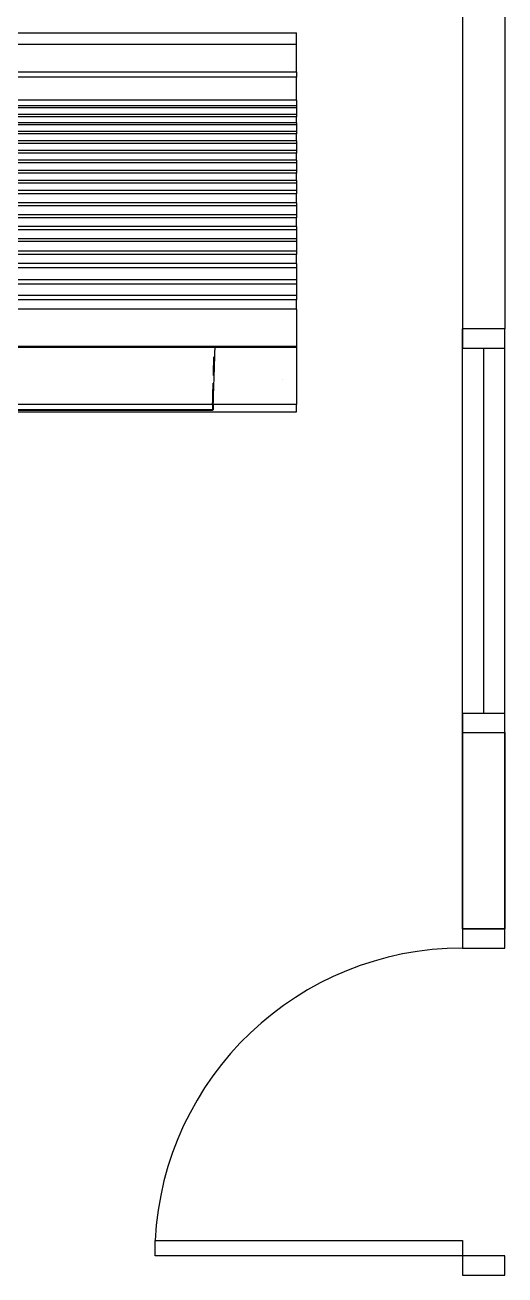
# Model space of a CAD drawing. Header units: inches. Extents: x -86408137 to 595769, y 1041006 to 3160331.
# Drawn here: x 399126 to 400373, y 1069224 to 1072474 of the extents above; entities that cross this region are included whole.
import ezdxf

# ---------------------------------------------------------------- set-up
doc = ezdxf.new("R2010")
doc.units = ezdxf.units.IN
doc.header["$MEASUREMENT"] = 0
for name, color, linetype in [('DOOR', 2, 'Continuous'), ('Edges', 7, 'Continuous'), ('partition', 8, 'Continuous'), ('WIN', 9, 'Continuous')]:
    doc.layers.add(name, color=color, linetype=linetype)

# ---------------------------------------------------------------- blocks, each defined once
blk = doc.blocks.new('dr16')
at = {"layer": 'DOOR', "color": 1}
blk.add_line((-2409712.2, -909070.8), (-2409602.2, -909070.8), dxfattribs=at)
for points in [[(-2409712.2, -909070.8), (-2409602.2, -909070.8), (-2409602.2, -909020.8), (-2409712.2, -909020.8)], [(-2410511.2, -909830.8), (-2409712.2, -909830.8), (-2409712.2, -909870.8), (-2410511.2, -909870.8)], [(-2409712.2, -909920.8), (-2409602.2, -909920.8), (-2409602.2, -909870.8), (-2409712.2, -909870.8)]]:
    blk.add_lwpolyline(points, close=True, dxfattribs=at)
at = {"layer": 'DOOR', "color": 9}
blk.add_arc((-2409712.2, -909870.8), 800, 90, 177.134, dxfattribs=at)
blk = doc.blocks.new('air con')
at = {"layer": 'Edges'}
for p, q in [((71.402, 41.898), (152.402, 41.898)), ((152.402, 41.095), (152.402, 41.898)), ((71.402, 41.095), (152.402, 41.095)), ((152.402, 39.122), (152.402, 41.095)), ((71.402, 39.122), (152.402, 39.122)), ((152.402, 38.724), (71.402, 38.724)), ((152.402, 39.122), (152.402, 38.724)), ((152.402, 37.092), (152.402, 38.724)), ((152.402, 37.092), (71.402, 37.092)), ((152.402, 36.701), (71.402, 36.701)), ((152.402, 36.542), (71.402, 36.542)), ((152.402, 37.092), (152.402, 36.701)), ((152.402, 36.701), (152.402, 36.542)), ((152.402, 36.542), (152.402, 36.078)), ((152.402, 36.078), (71.402, 36.078)), ((152.402, 35.914), (71.402, 35.914)), ((152.402, 36.078), (152.402, 35.914)), ((152.402, 35.493), (152.402, 35.914)), ((152.402, 35.493), (71.402, 35.493)), ((152.402, 35.34), (71.402, 35.34)), ((152.402, 34.877), (71.402, 34.877)), ((152.402, 35.493), (152.402, 35.34)), ((152.402, 35.34), (152.402, 34.877)), ((152.402, 34.877), (152.402, 34.709)), ((152.402, 34.709), (71.402, 34.709)), ((152.402, 34.207), (71.402, 34.207)), ((152.402, 34.022), (71.402, 34.022)), ((152.402, 34.207), (152.402, 34.709)), ((152.402, 34.207), (152.402, 34.022)), ((152.402, 34.022), (152.402, 33.51)), ((152.402, 33.51), (71.402, 33.51)), ((152.402, 33.335), (71.402, 33.335)), ((152.402, 33.51), (152.402, 33.335)), ((152.402, 32.826), (152.402, 33.335)), ((152.402, 32.826), (71.402, 32.826)), ((152.402, 32.625), (71.402, 32.625)), ((152.402, 32.098), (71.402, 32.098)), ((152.402, 32.826), (152.402, 32.625)), ((152.402, 32.625), (152.402, 32.098)), ((152.402, 32.098), (152.402, 31.911)), ((152.402, 31.911), (71.402, 31.911)), ((152.402, 31.378), (71.402, 31.378)), ((152.402, 31.189), (71.402, 31.189)), ((152.402, 31.378), (152.402, 31.911)), ((152.402, 31.378), (152.402, 31.189)), ((152.402, 31.189), (152.402, 30.654)), ((152.402, 30.654), (71.402, 30.654)), ((152.402, 30.439), (71.402, 30.439)), ((152.402, 30.654), (152.402, 30.439)), ((152.402, 29.791), (152.402, 30.439)), ((152.402, 29.791), (71.402, 29.791)), ((152.402, 29.562), (71.402, 29.562)), ((152.402, 29.791), (152.402, 29.562)), ((152.402, 29.562), (152.402, 28.935)), ((152.402, 28.935), (71.402, 28.935)), ((152.402, 28.714), (71.402, 28.714)), ((152.402, 28.935), (152.402, 28.714)), ((152.402, 28.092), (152.402, 28.714)), ((152.402, 28.092), (71.402, 28.092)), ((152.402, 27.871), (71.402, 27.871)), ((152.402, 28.092), (152.402, 27.871)), ((152.402, 27.871), (152.402, 27.226)), ((152.402, 27.226), (71.402, 27.226)), ((152.402, 27.024), (71.402, 27.024)), ((152.402, 27.226), (152.402, 27.024)), ((152.402, 27.024), (152.402, 26.349)), ((152.402, 26.349), (71.402, 26.349)), ((152.402, 26.117), (71.402, 26.117)), ((152.402, 26.349), (152.402, 26.117)), ((152.402, 25.469), (152.402, 26.117)), ((152.402, 25.469), (71.402, 25.469)), ((152.402, 25.162), (71.402, 25.162)), ((152.402, 25.469), (152.402, 25.162)), ((152.402, 25.162), (152.402, 24.304)), ((152.402, 24.304), (71.402, 24.304)), ((152.402, 24.304), (152.402, 24.002)), ((152.402, 24.002), (71.402, 24.002)), ((152.402, 23.184), (71.402, 23.184)), ((152.402, 24.002), (152.402, 23.184)), ((152.402, 23.184), (152.402, 22.883)), ((152.402, 22.883), (71.402, 22.883)), ((152.402, 22.213), (152.402, 22.883)), ((152.402, 22.213), (71.402, 22.213)), ((152.402, 22.213), (152.402, 19.568)), ((152.402, 19.568), (71.402, 19.568)), ((152.402, 19.493), (71.402, 19.493)), ((146.504, 18.391), (146.514, 18.752)), ((146.514, 18.752), (146.516, 18.813)), ((146.575, 18.687), (146.588, 19.085)), ((146.588, 19.085), (146.601, 19.493)), ((152.402, 19.568), (152.402, 19.493)), ((152.402, 19.493), (152.402, 15.42)), ((146.484, 17.685), (146.494, 18.035)), ((146.494, 18.035), (146.504, 18.391)), ((146.538, 17.558), (146.55, 17.923)), ((146.55, 17.923), (146.562, 18.299)), ((146.562, 18.299), (146.575, 18.687)), ((146.456, 16.673), (146.464, 16.956)), ((146.479, 17.503), (146.484, 17.685)), ((146.516, 16.869), (146.527, 17.206)), ((146.527, 17.206), (146.538, 17.558)), ((151.402, 17.184), (151.402, 17.175)), ((146.429, 15.722), (146.438, 16.032)), ((146.438, 16.032), (146.447, 16.349)), ((146.447, 16.349), (146.456, 16.673)), ((146.486, 15.948), (146.495, 16.239)), ((146.495, 16.239), (146.505, 16.546)), ((146.505, 16.546), (146.516, 16.869)), ((146.421, 15.42), (76.921, 15.42)), ((146.421, 15.42), (146.429, 15.722)), ((146.468, 15.42), (146.421, 15.42)), ((146.421, 15.42), (146.421, 15.051)), ((146.468, 15.42), (146.477, 15.675)), ((152.402, 15.42), (146.468, 15.42)), ((146.468, 15.42), (146.468, 15.051)), ((146.477, 15.675), (146.486, 15.948)), ((152.402, 14.898), (152.402, 15.42)), ((71.402, 14.898), (152.402, 14.898)), ((146.421, 15.051), (76.921, 15.051)), ((146.421, 15.012), (76.921, 15.012)), ((146.468, 15.051), (146.421, 15.051)), ((146.421, 15.051), (146.421, 15.012))]:
    blk.add_line(p, q, dxfattribs=at)
blk = doc.blocks.new('1.5HP AIR CONDITION')
at = {"xscale": 36.51607049631966, "yscale": 36.51607049631966, "zscale": 36.51607049631966}
blk.add_blockref('air con', (-4086.2, -544), dxfattribs=at)

msp = doc.modelspace()

# ---------------------------------------------------------------- linework, layer by layer
at = {"layer": 'partition'}
for p, q in [((400262.7, 1072494.1), (400262.7, 1071684.1)), ((400372.7, 1072494.1), (400372.7, 1071684.1)), ((400372.7, 1071684.1), (400262.7, 1071684.1)), ((400262.7, 1070634.1), (400372.7, 1070634.1)), ((400262.7, 1070124.1), (400262.7, 1070634.1)), ((400262.7, 1070634.1), (400262.7, 1070124.1)), ((400372.7, 1070124.1), (400372.7, 1070634.1)), ((400372.7, 1070634.1), (400372.7, 1070124.1)), ((400262.7, 1070124.1), (400372.7, 1070124.1))]:
    msp.add_line(p, q, dxfattribs=at)
at = {"layer": 'WIN'}
for p, q in [((400262.7, 1070634.1), (400262.7, 1071684.1)), ((400372.7, 1070634.1), (400372.7, 1071684.1)), ((400317.7, 1070684.1), (400317.7, 1071634.1))]:
    msp.add_line(p, q, dxfattribs=at)
for points in [[(400372.7, 1071684.1), (400262.7, 1071684.1), (400262.7, 1071634.1), (400372.7, 1071634.1)], [(400372.7, 1070684.1), (400262.7, 1070684.1), (400262.7, 1070634.1), (400372.7, 1070634.1)]]:
    msp.add_lwpolyline(points, close=True, dxfattribs=at)

# ---------------------------------------------------------------- block references
msp.add_blockref('1.5HP AIR CONDITION', (398352.4, 1071467.9))
at = {"layer": 'DOOR'}
msp.add_blockref('dr16', (2809974.8, 1979144.8), dxfattribs=at)

doc.saveas('drawing.dxf')
